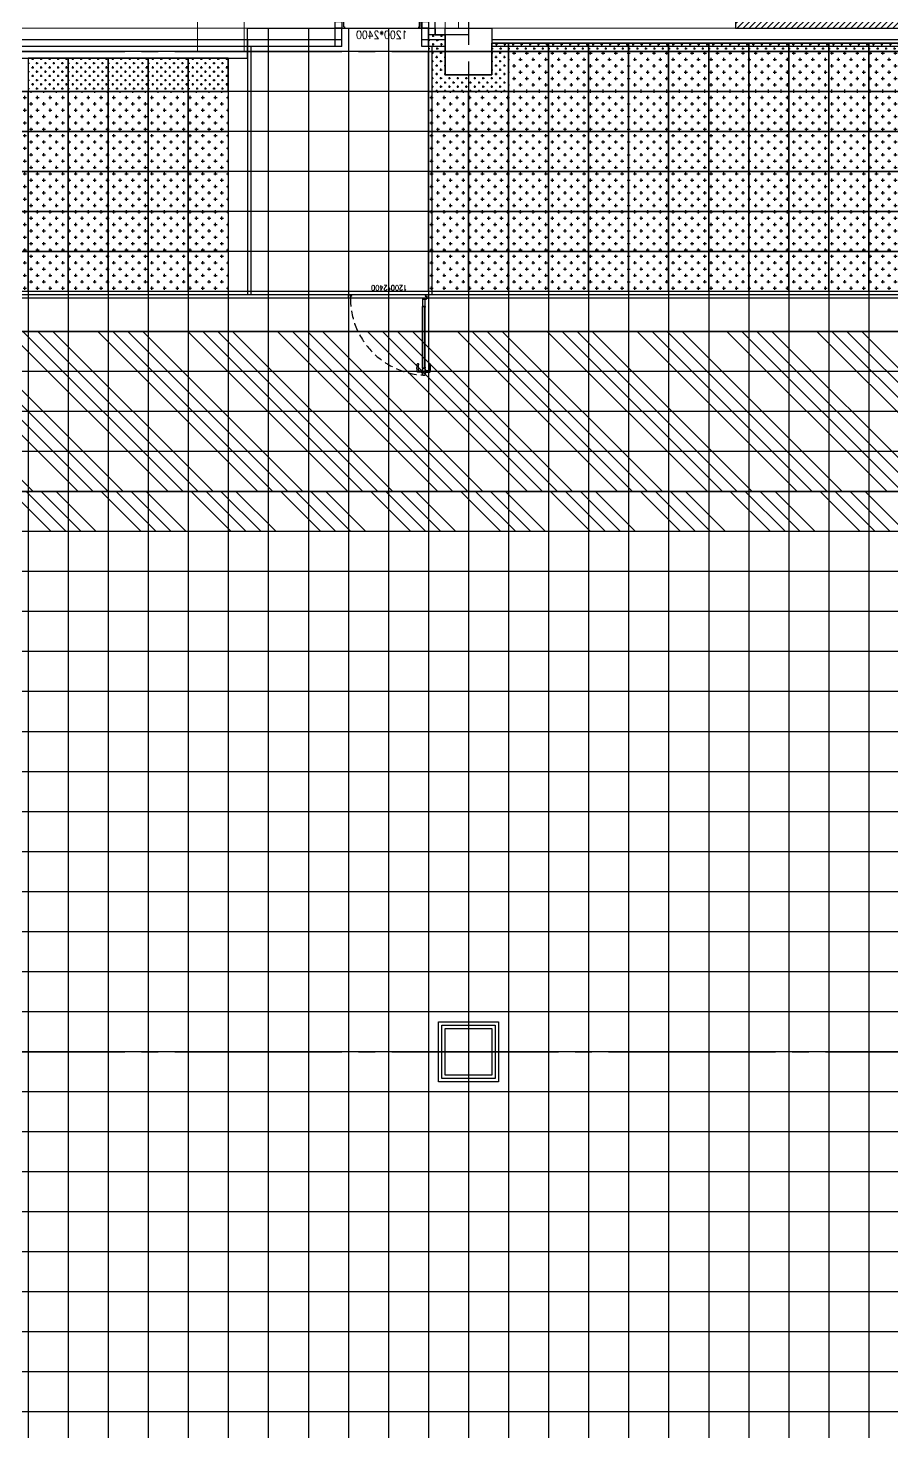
# Model space of a CAD drawing. Header units: millimetres. Extents: x -960 to 41501, y -1010 to 11880.
# Drawn here: x 12060 to 13355, y 6930 to 9035 of the extents above; entities that cross this region are included whole.
import ezdxf
from ezdxf.enums import TextEntityAlignment as Align

# ---------------------------------------------------------------- set-up
doc = ezdxf.new("R2010")
doc.units = ezdxf.units.MM
doc.header["$LTSCALE"] = 100
for name, pattern in [('188K-SM-03-F10-ARCH-PA-Y2257103$0$AP5A-SM-03-F20-ARCH-PA-Y2230801+Y2230803$0$ALL-PA-TXT-Y2221201$0$DASHED', [19.05, 12.7, -6.35]), ('188K-SM-03-F10-ARCH-PA-Y2257103$0$HIDDEN2', [0.1875, 0.125, -0.0625]), ('X-S-FAB-L10$0$COL-CEN-LIN', [3.25, 2.5, -0.25, 0.25, -0.25])]:
    doc.linetypes.add(name, pattern=pattern)
for name, color, linetype in [('0-XREF', 7, 'Continuous'), ('188K-SM-03-F10-ARCH-PA-Y2257103$0$K-Door', 53, 'Continuous'), ('188K-SM-03-F10-ARCH-PA-Y2257103$0$K-P1S-2.5-單抗', 53, 'Continuous'), ('188K-SM-03-F10-ARCH-PA-Y2257103$0$K-P1S-4.2-單抗', 53, 'Continuous'), ('188K-SM-03-F10-ARCH-PA-Y2257103$0$K-岩棉 2hr 7.5-單抗', 53, 'Continuous'), ('188K-SM-03-F10-ARCH-PA-Y2257103$0$K-岩棉 2hr 7.5-非抗', 53, 'Continuous'), ('188K-SM-03-F10-ARCH-PA-Y2257103$0$非YK-K-防火門', 53, 'Continuous'), ('188K-SM-03-F10-ARCH-RF-Y2257103$0$K-RF-0.55', 191, 'Continuous'), ('188K-SM-03-F10-ARCH-RF-Y2257103$0$K-RF-0.55-AREA', 6, 'Continuous'), ('188K-SM-03-F10-ARCH-RF-Y2257103$0$K-RF-動線-1500', 5, 'Continuous'), ('188K-SM-03-F10-ARCH-RF-Y2257103$0$K-RF-動線-1500-預降', 14, 'Continuous'), ('188K-SM-03-F10-ARCH-RF-Y2257103$0$K-格柵-不定尺', 80, 'Continuous'), ('188K-SM-03-F10-ARCH-RF-Y2257103$0$K-格柵-整', 30, 'Continuous'), ('X-S-FAB-L10$0$0-DIM-TXT', 8, 'Continuous'), ('X-S-FAB-L10$0$A-WALL-EX', 8, 'Continuous'), ('X-S-FAB-L10$0$ASP_5', 8, 'Continuous'), ('X-S-FAB-L10$0$BLOCK', 8, 'Continuous'), ('X-S-FAB-L10$0$CCL', 8, 'X-S-FAB-L10$0$COL-CEN-LIN'), ('X-S-FAB-L10$0$COL-S', 8, 'Continuous'), ('X-S-FAB-L10$0$S-BEAM-SHOW', 8, 'Continuous'), ('X-S-FAB-L10$0$WALL_188K_EX', 8, 'Continuous')]:
    doc.layers.add(name, color=color, linetype=linetype)
doc.styles.add('188K-SM-03-F10-ARCH-PA-Y2257103$0$AP5A-SM-03-F20-ARCH-PA-Y2230801+Y2230803$0$ALL-PA-TXT-Y2221201$0$Standard', font='txt.shx', dxfattribs={"bigfont": 'chineset.shx'})
doc.styles.add('188K-SM-03-F10-ARCH-PA-Y2257103$0$Standard', font='txt.shx', dxfattribs={"bigfont": 'chineset.shx'})
doc.styles.add('X-S-FAB-L10$0$CHINA', font='simplex.shx', dxfattribs={"width": 0.75, "bigfont": 'chineset.shx'})
doc.styles.add('X-S-FAB-L10$0$Standard', font='', dxfattribs={"width": 0.8})
doc.styles.add('X-S-FAB-L10$0$TG_NOTE_TEXT', font='simplex.shx', dxfattribs={"width": 0.75, "bigfont": 'chineset.shx'})
doc.styles.get('X-S-FAB-L10$0$Standard').set_extended_font_data('Microsoft JhengHei')
pattern_1 = [(0, (10080, 2e-11), (6.35, 6.35), [3.175, -9.525]), (90, (10081.5875, -1.5875), (-6.35, 6.35), [3.175, -9.525])]

# ---------------------------------------------------------------- blocks, each defined once
blk = doc.blocks.new('X-S-FAB-L10$0$FAB2-L05')
at = {"layer": 'X-S-FAB-L10$0$CCL'}
for p, q in [((-13440, 11005), (-13440, 0)), ((-26880, 9720), (1210, 9720)), ((-26880, 8220), (1210, 8220))]:
    blk.add_line(p, q, dxfattribs=at)
at = {"layer": 'X-S-FAB-L10$0$COL-S'}
for points in [[(-13475, 9755), (-13405, 9755), (-13405, 9685), (-13475, 9685)], [(-13475, 8255), (-13405, 8255), (-13405, 8185), (-13475, 8185)]]:
    blk.add_lwpolyline(points, close=True, dxfattribs=at)
blk = doc.blocks.new('X-S-FAB-L10')
at = {"layer": 'X-S-FAB-L10$0$WALL_188K_EX'}
h = blk.add_hatch(dxfattribs=at)
h.set_pattern_fill('LINE', color=256, scale=2, angle=225)
h.set_pattern_definition([(225, (13218.3835, 9050), (4.49013, -4.49013), [])])
h.paths.add_polyline_path([(13520, 9046.5), (13120, 9046.5), (13120, 9035), (13520, 9035)])
at = {"layer": 'X-S-FAB-L10$0$A-WALL-EX', "lineweight": 0}
blk.add_line((13120, 9050), (13120, 9035), dxfattribs=at)
at = {"layer": 'X-S-FAB-L10$0$A-WALL-EX', "lineweight": 0, "flags": 128}
for points in [[(7705, 9035), (12685, 9035)], [(12685, 9035), (12685, 9046.5)], [(12705, 9035), (12705, 9046.5)], [(12705, 9035), (13120, 9035)]]:
    blk.add_lwpolyline(points, dxfattribs=at)
at = {"layer": 'X-S-FAB-L10$0$ASP_5'}
for p, q in [((12720, 9950), (12720, 9025)), ((12670, 9025), (12670, 9900)), ((12720, 9025), (12670, 9025))]:
    blk.add_line(p, q, dxfattribs=at)
at = {"layer": 'X-S-FAB-L10$0$COL-S'}
for p, q in [((12685, 9035), (12755, 9035)), ((12685, 8965), (12685, 9035)), ((12755, 9035), (12755, 8965)), ((12755, 8965), (12685, 8965)), ((12685, 7535), (12755, 7535)), ((12685, 7465), (12685, 7535)), ((12755, 7535), (12755, 7465)), ((12755, 7465), (12685, 7465))]:
    blk.add_line(p, q, dxfattribs=at)
at = {"layer": 'X-S-FAB-L10$0$S-BEAM-SHOW', "lineweight": 0, "flags": 128}
for points in [[(12314, 9115), (12314, 9000)], [(12384, 9115), (12384, 9000)], [(12384, 9000), (12314, 9000)]]:
    blk.add_lwpolyline(points, dxfattribs=at)
at = {"layer": 'X-S-FAB-L10$0$WALL_188K_EX'}
blk.add_lwpolyline([(13520, 9046.5), (13120, 9046.5), (13120, 9035), (13520, 9035)], close=True, dxfattribs=at)
at = {"layer": 'X-S-FAB-L10$0$BLOCK'}
blk.add_blockref('X-S-FAB-L10$0$FAB2-L05', (26160, -720), dxfattribs=at)
at = {"style": 'X-S-FAB-L10$0$TG_NOTE_TEXT', "width": 0.5, "flags": 1}
for p in [(7463.3, 9020), (18268.3, 8649), (11197.8, 4800.2), (16485.8, 4800.2), (25420.3, 2635), (13360, 320, 0), (7463.3, -33.3)]:
    blk.add_attdef('WH', text='', height=20, dxfattribs=at).set_placement(p, align=Align.BOTTOM_LEFT)
at = {"width": 0.5}
for style, p in [('X-S-FAB-L10$0$TG_NOTE_TEXT', (7585, 9020)), ('X-S-FAB-L10$0$TG_NOTE_TEXT', (18390, 8649)), ('X-S-FAB-L10$0$TG_NOTE_TEXT', (11117.5, 4813.5)), ('X-S-FAB-L10$0$TG_NOTE_TEXT', (16607.5, 4813.5)), ('X-S-FAB-L10$0$TG_NOTE_TEXT', (25350, 2635)), ('X-S-FAB-L10$0$Standard', (13129.4, 325, 0)), ('X-S-FAB-L10$0$TG_NOTE_TEXT', (7585, -20))]:
    blk.add_attdef('DESC', text='', height=10, dxfattribs=dict(at, style=style)).set_placement(p, align=Align.BOTTOM_LEFT)
for tag, style, p in [('TYPE', 'X-S-FAB-L10$0$TG_NOTE_TEXT', (7619.3, 9020)), ('NO', 'X-S-FAB-L10$0$TG_NOTE_TEXT', (7650.1, 9020)), ('TYPE', 'X-S-FAB-L10$0$TG_NOTE_TEXT', (18424.2, 8649)), ('NO', 'X-S-FAB-L10$0$TG_NOTE_TEXT', (18455, 8649)), ('NO', 'X-S-FAB-L10$0$TG_NOTE_TEXT', (11088.6, 4813.5)), ('TYPE', 'X-S-FAB-L10$0$TG_NOTE_TEXT', (11151.8, 4813.5)), ('TYPE', 'X-S-FAB-L10$0$TG_NOTE_TEXT', (16641.8, 4813.5)), ('NO', 'X-S-FAB-L10$0$TG_NOTE_TEXT', (16672.6, 4813.5)), ('NO', 'X-S-FAB-L10$0$TG_NOTE_TEXT', (25313, 2635)), ('TYPE', 'X-S-FAB-L10$0$TG_NOTE_TEXT', (25350, 2635)), ('NO', 'X-S-FAB-L10$0$Standard', (13100, 320, 0)), ('TYPE', 'X-S-FAB-L10$0$Standard', (13129.4, 320, 0)), ('TYPE', 'X-S-FAB-L10$0$TG_NOTE_TEXT', (7619.3, -20)), ('NO', 'X-S-FAB-L10$0$TG_NOTE_TEXT', (7650.1, -20))]:
    blk.add_attdef(tag, text='', height=10, dxfattribs=dict(at, style=style)).set_placement(p, align=Align.BOTTOM_RIGHT)
at = {"style": 'X-S-FAB-L10$0$TG_NOTE_TEXT', "width": 0.5, "flags": 1}
for rotation, p in [(180, (43, 7480)), (180, (943, 7480)), (90, (24310, 3717.8)), (270, (17080, 1711.7))]:
    blk.add_attdef('WH', text='', height=20, rotation=rotation, dxfattribs=at).set_placement(p, align=Align.BOTTOM_LEFT)
at = {"width": 0.5}
for rotation, style, p in [(180, 'X-S-FAB-L10$0$Standard', (317.6, 7480)), (180, 'X-S-FAB-L10$0$Standard', (1217.6, 7480)), (90, 'X-S-FAB-L10$0$TG_NOTE_TEXT', (24310, 3647.5)), (270, 'X-S-FAB-L10$0$TG_NOTE_TEXT', (17080, 1605))]:
    blk.add_attdef('DESC', text='', height=10, rotation=rotation, dxfattribs=dict(at, style=style)).set_placement(p, align=Align.BOTTOM_LEFT)
for tag, rotation, style, p in [('TYPE', 180, 'X-S-FAB-L10$0$Standard', (317.6, 7480)), ('NO', 180, 'X-S-FAB-L10$0$Standard', (347, 7480)), ('TYPE', 180, 'X-S-FAB-L10$0$Standard', (1217.6, 7480)), ('NO', 180, 'X-S-FAB-L10$0$Standard', (1247, 7480)), ('TYPE', 90, 'X-S-FAB-L10$0$TG_NOTE_TEXT', (24310, 3647.5)), ('NO', 90, 'X-S-FAB-L10$0$TG_NOTE_TEXT', (24310, 3610.5)), ('TYPE', 270, 'X-S-FAB-L10$0$TG_NOTE_TEXT', (17080, 1605)), ('NO', 270, 'X-S-FAB-L10$0$TG_NOTE_TEXT', (17080, 1573))]:
    blk.add_attdef(tag, text='', height=10, rotation=rotation, dxfattribs=dict(at, style=style)).set_placement(p, align=Align.BOTTOM_RIGHT)
at = {"layer": 'X-S-FAB-L10$0$0-DIM-TXT', "style": 'X-S-FAB-L10$0$CHINA', "width": 0.75}
for p in [(667.4, 7855.1, -2689.4), (22627.4, 6728.8), (25644.7, 6728.8), (24778.8, 5569.1), (1118.3, 4980), (417.8, 4594.6), (23874.8, 4355), (22927.4, 4330.1), (23749.9, 3901.4), (417.8, 3765.2), (1118.3, 3730), (417.8, 3115.8), (536.9, 2227.8), (16909, 1782.7), (888.4, 880.5), (16977.4, 750), (18878.8, 750), (25641.2, 553.2), (21364, 526.9)]:
    blk.add_attdef('HIG', text='', height=80, dxfattribs=at).set_placement(p, align=Align.MIDDLE_LEFT)
blk = doc.blocks.new('188K-SM-03-F10-ARCH-RF-Y2257103$0$格柵-60x60')
h = blk.add_hatch()
h.set_pattern_fill('CROSS', color=256, scale=1.5)
h.set_pattern_definition([(0, (-67309.572, -18158.226), (9.525, 9.525), [4.7625, -14.2875]), (90, (-67307.191, -18160.607), (-9.525, 9.525), [4.7625, -14.2875])])
h.paths.add_polyline_path([(0, 60), (60, 60), (60, 0), (0, 0)])
blk.add_lwpolyline([(0, 60), (60, 60), (60, 0), (0, 0)], close=True)
blk = doc.blocks.new('188K-SM-03-F10-ARCH-RF-Y2257103')
at = {"layer": '188K-SM-03-F10-ARCH-RF-Y2257103$0$K-RF-動線-1500'}
h = blk.add_hatch(dxfattribs=at)
h.set_pattern_fill('ANSI34', color=256, scale=5, angle=90)
h.paths.add_polyline_path([(1765, 8580), (19320, 8580), (19320, 8340), (1765, 8340)])
at = {"layer": '188K-SM-03-F10-ARCH-RF-Y2257103$0$K-RF-動線-1500-預降'}
h = blk.add_hatch(dxfattribs=at)
h.set_pattern_fill('ANSI34', color=256, scale=5, angle=90)
h.set_pattern_definition([(135, (5, -240), (-67.3519, -67.3519), []), (135, (5, -217.55), (-67.3519, -67.3519), []), (135, (5, -195.1), (-67.3519, -67.3519), []), (135, (5, -172.65), (-67.3519, -67.3519), [])])
h.paths.add_polyline_path([(1770, 8340), (19325, 8340), (19325, 8280), (1770, 8280)])
at = {"layer": '188K-SM-03-F10-ARCH-RF-Y2257103$0$K-格柵-不定尺'}
h = blk.add_hatch(dxfattribs=at)
h.set_pattern_fill('CROSS', color=256)
h.set_pattern_definition([(0, (10500, 8e-11), (6.35, 6.35), [3.175, -9.525]), (90, (10501.588, -1.5875), (-6.35, 6.35), [3.175, -9.525])])
h.paths.add_polyline_path([(12660, 9000), (12685, 9000), (12685, 9025), (12660, 9025)])
h = blk.add_hatch(dxfattribs=at)
h.set_pattern_fill('CROSS', color=256)
h.set_pattern_definition([(0, (10595, 8e-11), (6.35, 6.35), [3.175, -9.525]), (90, (10596.588, -1.5875), (-6.35, 6.35), [3.175, -9.525])])
h.paths.add_polyline_path([(12755, 9000), (12780, 9000), (12780, 9012.5), (12755, 9012.5)])
h = blk.add_hatch(dxfattribs=at)
h.set_pattern_fill('CROSS', color=256)
h.set_pattern_definition([(0, (10620, 0), (6.35, 6.35), [3.175, -9.525]), (90, (10621.5874, -1.5875), (-6.35, 6.35), [3.175, -9.525])])
h.paths.add_polyline_path([(12780, 9000), (12840, 9000), (12840, 9012.5), (12780, 9012.5)])
h = blk.add_hatch(dxfattribs=at)
h.set_pattern_fill('CROSS', color=256)
h.set_pattern_definition([(0, (10680, 0), (6.35, 6.35), [3.175, -9.525]), (90, (10681.5874, -1.5875), (-6.35, 6.35), [3.175, -9.525])])
h.paths.add_polyline_path([(12840, 9000), (12900, 9000), (12900, 9012.5), (12840, 9012.5)])
h = blk.add_hatch(dxfattribs=at)
h.set_pattern_fill('CROSS', color=256)
h.set_pattern_definition([(0, (10740, 0), (6.35, 6.35), [3.175, -9.525]), (90, (10741.5875, -1.5875), (-6.35, 6.35), [3.175, -9.525])])
h.paths.add_polyline_path([(12900, 9000), (12960, 9000), (12960, 9012.5), (12900, 9012.5)])
h = blk.add_hatch(dxfattribs=at)
h.set_pattern_fill('CROSS', color=256)
h.set_pattern_definition([(0, (10800, 0), (6.35, 6.35), [3.175, -9.525]), (90, (10801.5875, -1.5875), (-6.35, 6.35), [3.175, -9.525])])
h.paths.add_polyline_path([(12960, 9000), (13020, 9000), (13020, 9012.5), (12960, 9012.5)])
h = blk.add_hatch(dxfattribs=at)
h.set_pattern_fill('CROSS', color=256)
h.set_pattern_definition([(0, (10860, 0), (6.35, 6.35), [3.175, -9.525]), (90, (10861.5874, -1.5875), (-6.35, 6.35), [3.175, -9.525])])
h.paths.add_polyline_path([(13020, 9000), (13080, 9000), (13080, 9012.5), (13020, 9012.5)])
h = blk.add_hatch(dxfattribs=at)
h.set_pattern_fill('CROSS', color=256)
h.set_pattern_definition([(0, (10920, 0), (6.35, 6.35), [3.175, -9.525]), (90, (10921.5874, -1.5875), (-6.35, 6.35), [3.175, -9.525])])
h.paths.add_polyline_path([(13080, 9000), (13140, 9000), (13140, 9012.5), (13080, 9012.5)])
h = blk.add_hatch(dxfattribs=at)
h.set_pattern_fill('CROSS', color=256)
h.set_pattern_definition([(0, (10980, 0), (6.35, 6.35), [3.175, -9.525]), (90, (10981.5875, -1.5875), (-6.35, 6.35), [3.175, -9.525])])
h.paths.add_polyline_path([(13140, 9000), (13200, 9000), (13200, 9012.5), (13140, 9012.5)])
h = blk.add_hatch(dxfattribs=at)
h.set_pattern_fill('CROSS', color=256)
h.set_pattern_definition([(0, (11040, 0), (6.35, 6.35), [3.175, -9.525]), (90, (11041.5875, -1.5875), (-6.35, 6.35), [3.175, -9.525])])
h.paths.add_polyline_path([(13200, 9000), (13260, 9000), (13260, 9012.5), (13200, 9012.5)])
h = blk.add_hatch(dxfattribs=at)
h.set_pattern_fill('CROSS', color=256)
h.set_pattern_definition([(0, (11100, 0), (6.35, 6.35), [3.175, -9.525]), (90, (11101.5874, -1.5875), (-6.35, 6.35), [3.175, -9.525])])
h.paths.add_polyline_path([(13260, 9000), (13320, 9000), (13320, 9012.5), (13260, 9012.5)])
h = blk.add_hatch(dxfattribs=at)
h.set_pattern_fill('CROSS', color=256)
h.set_pattern_definition([(0, (11160, 0), (6.35, 6.35), [3.175, -9.525]), (90, (11161.5874, -1.5875), (-6.35, 6.35), [3.175, -9.525])])
h.paths.add_polyline_path([(13320, 9000), (13380, 9000), (13380, 9012.5), (13320, 9012.5)])
h = blk.add_hatch(dxfattribs=at)
h.set_pattern_fill('CROSS', color=256)
h.set_pattern_definition([(0, (9900, -60), (6.35, 6.35), [3.175, -9.525]), (90, (9901.5874, -61.5875), (-6.35, 6.35), [3.175, -9.525])])
h.paths.add_polyline_path([(12060, 8940), (12120, 8940), (12120, 8990), (12060, 8990)])
h = blk.add_hatch(dxfattribs=at)
h.set_pattern_fill('CROSS', color=256)
h.set_pattern_definition([(0, (9960, -60), (6.35, 6.35), [3.175, -9.525]), (90, (9961.587, -61.5875), (-6.35, 6.35), [3.175, -9.525])])
h.paths.add_polyline_path([(12120, 8940), (12180, 8940), (12180, 8990), (12120, 8990)])
h = blk.add_hatch(dxfattribs=at)
h.set_pattern_fill('CROSS', color=256)
h.set_pattern_definition([(0, (10020, -60), (6.35, 6.35), [3.175, -9.525]), (90, (10021.5873, -61.5875), (-6.35, 6.35), [3.175, -9.525])])
h.paths.add_polyline_path([(12180, 8940), (12240, 8940), (12240, 8990), (12180, 8990)])
h = blk.add_hatch(dxfattribs=at)
h.set_pattern_fill('CROSS', color=256)
h.set_pattern_definition([(0, (10080, -60), (6.35, 6.35), [3.175, -9.525]), (90, (10081.5874, -61.5875), (-6.35, 6.35), [3.175, -9.525])])
h.paths.add_polyline_path([(12240, 8940), (12300, 8940), (12300, 8990), (12240, 8990)])
h = blk.add_hatch(dxfattribs=at)
h.set_pattern_fill('CROSS', color=256)
h.set_pattern_definition([(0, (10140, -60), (6.35, 6.35), [3.175, -9.525]), (90, (10141.5874, -61.5875), (-6.35, 6.35), [3.175, -9.525])])
h.paths.add_polyline_path([(12300, 8940), (12360, 8940), (12360, 8990), (12300, 8990)])
h = blk.add_hatch(dxfattribs=at)
h.set_pattern_fill('CROSS', color=256)
h.set_pattern_definition(pattern_1)
edge = h.paths.add_edge_path()
edge.add_line((12660, 9000), (12685, 9000))
edge.add_line((12685, 9000), (12685, 8965))
edge.add_line((12685, 8965), (12720, 8965))
edge.add_line((12720, 8965), (12720, 8940))
edge.add_line((12720, 8940), (12660, 8940))
edge.add_line((12660, 8940), (12660, 9000))
h = blk.add_hatch(dxfattribs=at)
h.set_pattern_fill('CROSS', color=256)
h.set_pattern_definition(pattern_1)
edge = h.paths.add_edge_path()
edge.add_line((12780, 9000), (12755, 9000))
edge.add_line((12755, 9000), (12755, 8965))
edge.add_line((12755, 8965), (12720, 8965))
edge.add_line((12720, 8965), (12720, 8940))
edge.add_line((12720, 8940), (12780, 8940))
edge.add_line((12780, 8940), (12780, 9000))
at = {"layer": '188K-SM-03-F10-ARCH-RF-Y2257103$0$K-RF-0.55'}
for p, q in [((12420, 9035), (12420, -12.5)), ((12480, 9035), (12480, -12.5)), ((12540, 9035), (12540, -12.5)), ((12600, 9035), (12600, -12.5)), ((12660, 9035), (12660, -12.5)), ((12780, 9012.5), (12780, -235)), ((12840, 9012.5), (12840, -235)), ((12900, 9012.5), (12900, -235)), ((12960, 9012.5), (12960, -235)), ((13020, 9012.5), (13020, 307.5)), ((13080, 9012.5), (13080, 307.5)), ((13140, 9012.5), (13140, 307.5)), ((13200, 9012.5), (13200, 307.5)), ((13260, 9012.5), (13260, 307.5)), ((13320, 9012.5), (13320, 307.5)), ((17595, 9000), (1835, 9000)), ((12060, 8990), (12060, -12.5)), ((12120, 8990), (12120, -12.5)), ((12180, 8990), (12180, -12.5)), ((12240, 8990), (12240, -12.5)), ((12300, 8990), (12300, -12.5)), ((12360, 8990), (12360, -12.5)), ((12720, 8965), (12720, -235)), ((17595, 8940), (1765, 8940)), ((17595, 8880), (1765, 8880)), ((17595, 8820), (1765, 8820)), ((17595, 8760), (1765, 8760)), ((17595, 8700), (1765, 8700)), ((17595, 8640), (1765, 8640)), ((19320, 8580), (1765, 8580)), ((19320, 8520), (1765, 8520)), ((19320, 8460), (1765, 8460)), ((19320, 8400), (1765, 8400)), ((19320, 8340), (1765, 8340)), ((19320, 8280), (1845, 8280)), ((19320, 8220), (1845, 8220)), ((19320, 8160), (1845, 8160)), ((19320, 8100), (1845, 8100)), ((19320, 8040), (1845, 8040)), ((19320, 7980), (1845, 7980)), ((19320, 7920), (1845, 7920)), ((19320, 7860), (1845, 7860)), ((19320, 7800), (1845, 7800)), ((19320, 7740), (1845, 7740)), ((19320, 7680), (1845, 7680)), ((19320, 7620), (1845, 7620)), ((19320, 7560), (1845, 7560)), ((19285, 7500), (1845, 7500)), ((19320, 7440), (1845, 7440)), ((19320, 7380), (1845, 7380)), ((21180, 7320), (1845, 7320)), ((21349.5, 7260), (1845, 7260)), ((21349.5, 7200), (1845, 7200)), ((21349.5, 7140), (1845, 7140)), ((21349.5, 7080), (1845, 7080)), ((21349.5, 7020), (1845, 7020)), ((21349.5, 6960), (1845, 6960))]:
    blk.add_line(p, q, dxfattribs=at)
at = {"layer": '188K-SM-03-F10-ARCH-RF-Y2257103$0$K-RF-0.55-AREA', "elevation": 0}
blk.add_lwpolyline([(9395, 9012.5), (10165, 9012.5), (10165, 8965), (10235, 8965), (10235, 9012.5), (11005, 9012.5), (11005, 8965), (11075, 8965), (11075, 9012.5), (11845, 9012.5), (11845, 8965), (11915, 8965), (11915, 8990), (12389, 8990), (12389, 9035), (12670, 9035), (12670, 9025), (12685, 9025), (12685, 8965), (12755, 8965), (12755, 9012.5), (13885, 9012.5)], dxfattribs=at)
at = {"layer": '188K-SM-03-F10-ARCH-RF-Y2257103$0$K-RF-0.55-AREA'}
blk.add_lwpolyline([(12685, 7535), (12755, 7535), (12755, 7465), (12685, 7465)], close=True, dxfattribs=at)
at = {"layer": '188K-SM-03-F10-ARCH-RF-Y2257103$0$K-RF-動線-1500'}
blk.add_lwpolyline([(1765, 8580), (19320, 8580), (19320, 8340), (1765, 8340)], close=True, dxfattribs=at)
at = {"layer": '188K-SM-03-F10-ARCH-RF-Y2257103$0$K-RF-動線-1500-預降'}
blk.add_lwpolyline([(1770, 8340), (19325, 8340), (19325, 8280), (1770, 8280)], close=True, dxfattribs=at)
at = {"layer": '188K-SM-03-F10-ARCH-RF-Y2257103$0$K-格柵-不定尺'}
for points in [[(12660, 9000), (12685, 9000), (12685, 9025), (12660, 9025)], [(12755, 9000), (12780, 9000), (12780, 9012.5), (12755, 9012.5)], [(12780, 9000), (12840, 9000), (12840, 9012.5), (12780, 9012.5)], [(12840, 9000), (12900, 9000), (12900, 9012.5), (12840, 9012.5)], [(12900, 9000), (12960, 9000), (12960, 9012.5), (12900, 9012.5)], [(12960, 9000), (13020, 9000), (13020, 9012.5), (12960, 9012.5)], [(13020, 9000), (13080, 9000), (13080, 9012.5), (13020, 9012.5)], [(13080, 9000), (13140, 9000), (13140, 9012.5), (13080, 9012.5)], [(13140, 9000), (13200, 9000), (13200, 9012.5), (13140, 9012.5)], [(13200, 9000), (13260, 9000), (13260, 9012.5), (13200, 9012.5)], [(13260, 9000), (13320, 9000), (13320, 9012.5), (13260, 9012.5)], [(13320, 9000), (13380, 9000), (13380, 9012.5), (13320, 9012.5)], [(12060, 8940), (12120, 8940), (12120, 8990), (12060, 8990)], [(12120, 8940), (12180, 8940), (12180, 8990), (12120, 8990)], [(12180, 8940), (12240, 8940), (12240, 8990), (12180, 8990)], [(12240, 8940), (12300, 8940), (12300, 8990), (12240, 8990)], [(12300, 8940), (12360, 8940), (12360, 8990), (12300, 8990)]]:
    blk.add_lwpolyline(points, close=True, dxfattribs=at)
for points in [[(12660, 9000), (12685, 9000), (12685, 8965), (12720, 8965), (12720, 8940), (12660, 8940), (12660, 9000)], [(12780, 9000), (12755, 9000), (12755, 8965), (12720, 8965), (12720, 8940), (12780, 8940), (12780, 9000)]]:
    blk.add_lwpolyline(points, dxfattribs=at)
at = {"layer": '188K-SM-03-F10-ARCH-RF-Y2257103$0$K-格柵-整'}
for p in [(12780, 8940), (12840, 8940), (12900, 8940), (12960, 8940), (13020, 8940), (13080, 8940), (13140, 8940), (13200, 8940), (13260, 8940), (13320, 8940), (12000, 8880), (12060, 8880), (12120, 8880), (12180, 8880), (12240, 8880), (12300, 8880), (12660, 8880), (12720, 8880), (12780, 8880), (12840, 8880), (12900, 8880), (12960, 8880), (13020, 8880), (13080, 8880), (13140, 8880), (13200, 8880), (13260, 8880), (13320, 8880), (12000, 8820), (12060, 8820), (12120, 8820), (12180, 8820), (12240, 8820), (12300, 8820), (12660, 8820), (12720, 8820), (12780, 8820), (12840, 8820), (12900, 8820), (12960, 8820), (13020, 8820), (13080, 8820), (13140, 8820), (13200, 8820), (13260, 8820), (13320, 8820), (12000, 8760), (12060, 8760), (12120, 8760), (12180, 8760), (12240, 8760), (12300, 8760), (12660, 8760), (12720, 8760), (12780, 8760), (12840, 8760), (12900, 8760), (12960, 8760), (13020, 8760), (13080, 8760), (13140, 8760), (13200, 8760), (13260, 8760), (13320, 8760), (12000, 8700), (12060, 8700), (12120, 8700), (12180, 8700), (12240, 8700), (12300, 8700), (12660, 8700), (12720, 8700), (12780, 8700), (12840, 8700), (12900, 8700), (12960, 8700), (13020, 8700), (13080, 8700), (13140, 8700), (13200, 8700), (13260, 8700), (13320, 8700), (12000, 8640), (12060, 8640), (12120, 8640), (12180, 8640), (12240, 8640), (12300, 8640), (12660, 8640), (12720, 8640), (12780, 8640), (12840, 8640), (12900, 8640), (12960, 8640), (13020, 8640), (13080, 8640), (13140, 8640), (13200, 8640), (13260, 8640), (13320, 8640)]:
    blk.add_blockref('188K-SM-03-F10-ARCH-RF-Y2257103$0$格柵-60x60', p, dxfattribs=at)
blk = doc.blocks.new('188K-SM-03-F10-ARCH-PA-Y2257103$0$F14P8-SM-03-FB1-ARCH-PA(B)-Y2210902$0$18P2-XFDP40$0$GAD2205')
blk.add_lwpolyline([(0, 1), (0, 1), (-18, 1, -0.414214), (-18, 2), (-18, 3, -0.414214), (-18, 3), (-14, 3, 0.414214), (-13, 4), (-13, 4, 0.414214), (-14, 4), (-18, 4, -0.414214), (-18, 5), (-18, 12, -0.414214), (-18, 12), (-18, 12, 0.414214), (-18, 12), (-18, 14, 0.72636), (-19, 14), (-19, 13, 0.158507), (-19, 13), (-19, 0, 0.414214), (-19, 0), (19, 0, 0.414214), (19, 0), (19, 13, 0.158507), (19, 13), (19, 14, 0.72636), (18, 14), (18, 12, 0.414214), (18, 12, -0.414214), (18, 12), (18, 5, -0.414214), (18, 4), (14, 4, 0.414214), (13, 4), (13, 4, 0.414214), (14, 3), (18, 3, -0.414214), (18, 3), (18, 2, -0.414214), (18, 1), (0, 1)], format="xyb", close=True)
blk = doc.blocks.new('188K-SM-03-F10-ARCH-PA-Y2257103$0$(FS1-4)1hr單開防火門-1200x2400')
for p, q in [((8.8, 117.1, 0), (9.6, 117.1, 0)), ((8.8, 112.2, 0), (8.8, 117.1, 0)), ((9.6, 112.2, 0), (8.8, 112.2, 0)), ((9.6, 117.1, 0), (9.6, 112.2, 0)), ((9.6, 115.7, 0), (13.6, 115.7, 0)), ((13.5, 113.5, 0), (9.6, 113.5, 0)), ((13.6, 115.7, 0), (15, 115.7, 0)), ((0, 4.5), (0, -4.5)), ((2.8, 5), (0.5, 5)), ((3, -3.2), (3, 4.8)), ((117, -3.2), (117, 4.8)), ((117.2, 5), (119.5, 5)), ((120, 4.5), (120, -4.5)), ((0.5, -5), (2.8, -5)), ((2.8, -5), (4.4, -4)), ((3.8, -3.2), (3, -3.2)), ((3.6, -3.5), (3.6, -3.3)), ((3.6, -3.3), (3.8, -3.3)), ((4.4, -3.5), (3.6, -3.5)), ((4.4, -3.2), (4.2, -3.2)), ((4.2, -3.3), (4.4, -3.3)), ((4.4, -3.3), (4.4, -3.5)), ((4.5, -3.7), (4.5, -3.3)), ((115.5, -3.7), (115.5, -3.3)), ((115.6, -3.2), (115.8, -3.2)), ((115.6, -3.3), (115.6, -3.5)), ((115.8, -3.3), (115.6, -3.3)), ((115.6, -3.5), (116.4, -3.5)), ((117.2, -5), (115.6, -4)), ((116.2, -3.2), (117, -3.2)), ((116.4, -3.3), (116.2, -3.3)), ((116.4, -3.5), (116.4, -3.3)), ((119.5, -5), (117.2, -5))]:
    blk.add_line(p, q)
at = {"elevation": 0}
blk.add_lwpolyline([(4, 115.7), (0, 115.7), (-1.4, 115.7, 0.327495), (-2.2, 115, 0.089847), (-2.4, 104.3, 1.144881), (-0.5, 104.7, -0.137079), (-0.5, 113, -0.349357), (0, 113.5), (4, 113.5)], format="xyb", dxfattribs=at)
for points in [[(4.8, 112.2), (4.8, 117.1), (4, 117.1), (4, 112.2)], [(-10, -5), (0, -5), (0, 5), (-10, 5)], [(120, -5), (130, -5), (130, 5), (120, 5)]]:
    blk.add_lwpolyline(points, close=True)
at = {"ltscale": 5}
for points in [[(8.8, 109.6), (8.8, 119.7), (4.8, 119.7), (4.8, 109.6)], [(5, 109.2), (5, 14.8), (5, 14.8), (5, 109.2)], [(8.6, 14.8), (8.5, 14.8), (8.5, 109.2), (8.6, 109.2)], [(8.8, 6.1), (8.8, 14.4), (4.8, 14.4), (4.8, 6.1)]]:
    blk.add_lwpolyline(points, close=True, dxfattribs=at)
blk.add_lwpolyline([(4.8, 109.7), (4.8, 108.4, 0.158507), (4.9, 108.4), (4.9, 108.3, 0.72636), (5, 108.3), (5, 108.5, 0.414214), (5, 108.5, -0.414214), (4.9, 108.5), (4.9, 109.2, -0.414214), (5, 109.2), (5.4, 109.2, 0.414214), (5.4, 109.3), (5.4, 109.3, 0.414214), (5.4, 109.3), (5, 109.3, -0.414214), (4.9, 109.4), (4.9, 109.5, -0.414214), (5, 109.6), (6.8, 109.6), (6.8, 109.6), (6.8, 109.6), (8.6, 109.6, -0.414214), (8.6, 109.5), (8.6, 109.4, -0.414214), (8.6, 109.3), (8.2, 109.3, 0.414214), (8.1, 109.3), (8.1, 109.3, 0.414214), (8.2, 109.2), (8.6, 109.2, -0.414214), (8.6, 109.2), (8.6, 108.5, -0.414214), (8.6, 108.5), (8.6, 108.5, 0.414214), (8.6, 108.5), (8.6, 108.3, 0.72636), (8.6, 108.3), (8.7, 108.4, 0.158507), (8.7, 108.4), (8.7, 109.7, 0.414214), (8.7, 109.7), (4.9, 109.7, 0.414214)], format="xyb", close=True, dxfattribs=at)
at = {"ltscale": 500}
for points in [[(3.2, -2.4), (3.2, 5.6), (3, 5.6), (3, -2.4)], [(8.5, 6.6), (4, 6.6), (4, 6.3), (8.5, 6.3)]]:
    blk.add_lwpolyline(points, close=True, dxfattribs=at)
at = {"linetype": '188K-SM-03-F10-ARCH-PA-Y2257103$0$HIDDEN2'}
blk.add_arc((3.4, 6.1), 113.7, 359.4256, 87.3094, dxfattribs=at)
at = {"extrusion": (0, 0, -1)}
for centre, major_axis, start_param, end_param in [((13.5, 113, 0), (-0.417, 0.417), 0.901482, 2.245889), ((-0.8, 108.9, 0), (10.9, 10.9), 0.51383, 1.058752), ((14.9, 114.8, 0), (-0.624, 0.624), 0.866962, 2.13291), ((-13.8, 109, 0), (21.3, 21.3), 0.585307, 0.943734), ((15, 104.3, 0), (0.707, 0.707), 0.872811, 4.284184)]:
    blk.add_ellipse(centre, major_axis=major_axis, ratio=1, start_param=start_param, end_param=end_param, dxfattribs=at)
for centre, major_axis, start_param, end_param in [((0.5, 4.5), (0.354, -0.354), 2.356194, 3.926991), ((2.8, 4.8), (0.106, -0.106), 7.068583, 8.63938), ((117.2, 4.8), (-0.106, -0.106), -2.356194, -0.785398), ((119.5, 4.5), (-0.354, -0.354), 2.356194, 3.926991), ((0.5, -4.5), (-0.354, -0.354), 5.497787, 7.068583), ((3.8, -3.3), (-0.0354, -0.0354), 0.785398, 3.926991), ((4.2, -3.3), (-0.0354, -0.0354), 3.926991, 7.068583), ((4.4, -3.3), (0.0354, -0.0354), 7.068583, 8.63938), ((4.2, -3.7), (0.212, -0.212), 6.162283, 7.068583), ((115.6, -3.3), (-0.0354, -0.0354), -2.356194, -0.785398), ((115.8, -3.7), (-0.212, -0.212), -0.785398, 0.120903), ((115.8, -3.3), (0.0354, -0.0354), -0.785398, 2.356194), ((116.2, -3.3), (0.0354, -0.0354), 2.356194, 5.497787), ((119.5, -4.5), (0.354, -0.354), -0.785398, 0.785398)]:
    blk.add_ellipse(centre, major_axis=major_axis, ratio=1, start_param=start_param, end_param=end_param)
at = {"ltscale": 500, "extrusion": (0, 0, -1)}
blk.add_ellipse((3.4, 6.1), major_axis=(-0.495, 0.495), ratio=1, start_param=5.497787, end_param=11.780972, dxfattribs=at)
at = {"ltscale": 5, "xscale": 0.1000000000058208, "yscale": 0.1000000000058208, "zscale": 0.1000000000058208}
blk.add_blockref('188K-SM-03-F10-ARCH-PA-Y2257103$0$F14P8-SM-03-FB1-ARCH-PA(B)-Y2210902$0$18P2-XFDP40$0$GAD2205', (6.8, 14.3), dxfattribs=at)
at = {"color": 8, "style": '188K-SM-03-F10-ARCH-PA-Y2257103$0$Standard', "width": 0.85}
blk.add_text('1200*2400', height=12, dxfattribs=at).set_placement((60, -15, 0), align=Align.MIDDLE_CENTER)
blk = doc.blocks.new('188K-SM-03-F10-ARCH-PA-Y2257103$0$AP5A-SM-03-F20-ARCH-PA-Y2230801+Y2230803$0$把手GMT水平鎖')
blk.add_lwpolyline([(24, 8), (-24, 8), (-24, 0), (24, 0)], close=True)
blk.add_lwpolyline([(-11, 0), (-11, -40), (-10, -54, 0.327495), (-4, -62, 0.089847), (104, -64, 1.144881), (99, -45, -0.137079), (16, -45, -0.349357), (11, -40), (11, 0)], format="xyb")
blk = doc.blocks.new('188K-SM-03-F10-ARCH-PA-Y2257103$0$單開庫板門-1200x2400(水平把手)')
at = {"ltscale": 0.1}
for p, q in [((26008.6, -11403.6), (26004.5, -11403.6)), ((26004.5, -11403.6), (26004.5, -11414.1)), ((26008.6, -11414.1), (26008.6, -11403.6)), ((26004.5, -11414.1), (26004.5, -11415.3)), ((26004.5, -11414.1), (26008.6, -11414.1)), ((26004.5, -11415.4), (26004.6, -11415.5)), ((26008.6, -11414), (26004.6, -11414)), ((26004.6, -11414.3), (26004.6, -11414.2)), ((26004.6, -11415.3), (26004.6, -11414.5)), ((26004.7, -11414.1), (26006.5, -11414.1)), ((26005.1, -11414.4), (26004.7, -11414.4)), ((26004.7, -11414.5), (26005.1, -11414.5)), ((26004.7, -11414.5), (26004.7, -11506)), ((26004.7, -11506), (26004.7, -11414.5)), ((26004.7, -11414.5), (26004.7, -11414.5)), ((26004.7, -11415.4), (26004.7, -11415.3)), ((26005.2, -11414.4), (26005.2, -11414.4)), ((26006.5, -11414.1), (26006.6, -11414.1)), ((26006.6, -11414.1), (26006.6, -11414.1)), ((26006.6, -11414.1), (26008.4, -11414.1)), ((26008.4, -11414.4), (26008, -11414.4)), ((26008, -11414.4), (26008, -11414.4)), ((26008, -11414.5), (26008.4, -11414.5)), ((26008.4, -11506), (26008.4, -11414.5)), ((26008.4, -11414.5), (26008.4, -11414.5)), ((26008.4, -11414.5), (26008.4, -11506)), ((26008.4, -11415.3), (26008.4, -11415.4)), ((26008.5, -11414.2), (26008.5, -11414.3)), ((26008.5, -11414.5), (26008.5, -11415.3)), ((26008.5, -11415.5), (26008.6, -11415.4)), ((26008.6, -11415.3), (26008.6, -11414.1)), ((26008.6, -11506.4), (26004.5, -11506.4)), ((26004.5, -11506.4), (26004.5, -11518)), ((26004.7, -11506), (26004.7, -11506)), ((26008.4, -11506), (26008.4, -11506)), ((26008.6, -11518), (26008.6, -11506.4)), ((25999.5, -11519.7), (25999.5, -11523.2)), ((26002.5, -11519.1), (26000, -11519.1)), ((26000, -11523.7), (26002.4, -11523.7)), ((26002.4, -11523.7), (26004.1, -11522.6)), ((26002.9, -11518.5), (26002.6, -11518.5)), ((26002.6, -11518.5), (26002.6, -11521)), ((26002.6, -11521.9), (26002.6, -11519.3)), ((26002.6, -11521), (26002.9, -11521)), ((26003.4, -11521.9), (26002.6, -11521.9)), ((26002.9, -11521), (26002.9, -11518.5)), ((26003.3, -11522.2), (26003.3, -11522)), ((26003.3, -11522), (26003.4, -11522)), ((26004, -11522.2), (26003.3, -11522.2)), ((26008.3, -11517.5), (26003.6, -11517.5)), ((26003.6, -11517.5), (26003.6, -11517.7)), ((26003.6, -11517.7), (26008.3, -11517.7)), ((26004.1, -11521.9), (26003.9, -11521.9)), ((26003.9, -11522), (26004, -11522)), ((26004, -11522), (26004, -11522.2)), ((26004.2, -11522.4), (26004.2, -11521.9)), ((26004.5, -11518), (26008.6, -11518)), ((26008.3, -11517.7), (26008.3, -11517.5)), ((26114.8, -11521.9), (26115.1, -11521.9)), ((26114.8, -11522.4), (26114.8, -11521.9)), ((26114.9, -11522), (26114.9, -11522.2)), ((26115.1, -11522), (26114.9, -11522)), ((26114.9, -11522.2), (26115.7, -11522.2)), ((26116.6, -11523.7), (26114.9, -11522.6)), ((26115.5, -11521.9), (26116.3, -11521.9)), ((26115.7, -11522), (26115.5, -11522)), ((26115.7, -11522.2), (26115.7, -11522)), ((26116.3, -11521.9), (26116.3, -11519.3)), ((26116.5, -11519.1), (26119, -11519.1)), ((26119, -11523.7), (26116.6, -11523.7)), ((26119.5, -11519.7), (26119.5, -11523.2))]:
    blk.add_line(p, q, dxfattribs=at)
blk.add_lwpolyline([(26006.6, -11506.4), (26006.5, -11506.3), (26004.7, -11506.3, -0.414214), (26004.6, -11506.3), (26004.6, -11506.1, -0.414214), (26004.7, -11506.1), (26005.1, -11506.1, 0.414214), (26005.2, -11506.1), (26005.2, -11506, 0.414214), (26005.1, -11506), (26004.7, -11506, -0.414214), (26004.6, -11506), (26004.6, -11505.2, -0.414214), (26004.7, -11505.2), (26004.7, -11505.2, 0.414214), (26004.7, -11505.2), (26004.7, -11505, 0.72636), (26004.6, -11505), (26004.5, -11505.1, 0.158507), (26004.5, -11505.2), (26004.5, -11506.4, 0.414214), (26004.6, -11506.5), (26008.6, -11506.5, 0.414214), (26008.6, -11506.4), (26008.6, -11505.2, 0.158507), (26008.6, -11505.1), (26008.5, -11505, 0.72636), (26008.4, -11505), (26008.4, -11505.2, 0.414214), (26008.5, -11505.2, -0.414214), (26008.5, -11505.2), (26008.5, -11506, -0.414214), (26008.4, -11506), (26008, -11506, 0.414214), (26008, -11506), (26008, -11506.1, 0.414214), (26008, -11506.1), (26008.4, -11506.1, -0.414214), (26008.5, -11506.1), (26008.5, -11506.3, -0.414214), (26008.4, -11506.3), (26006.6, -11506.3)], format="xyb", close=True, dxfattribs=at)
for points in [[(25999.5, -11518.9), (25999.5, -11523.9)], [(26119.5, -11518.9), (26119.5, -11523.9)]]:
    blk.add_lwpolyline(points)
at = {"linetype": '188K-SM-03-F10-ARCH-PA-Y2257103$0$AP5A-SM-03-F20-ARCH-PA-Y2230801+Y2230803$0$ALL-PA-TXT-Y2221201$0$DASHED', "ltscale": 0.01}
blk.add_arc((26001.1, -11518.7), 115.3, 359.8531, 85.8135, dxfattribs=at)
at = {"ltscale": 0.1}
for centre, radius, start, end in [((26004.6, -11414.1), 0.0313, 90, 180), ((26004.6, -11415.3), 0.0313, 180, 216.0274), ((26004.7, -11414.2), 0.0313, 90, 180), ((26004.7, -11414.3), 0.0313, 180, 270), ((26004.7, -11414.5), 0.0313, 90, 180), ((26004.7, -11415.3), 0.0209, 180, 270), ((26004.7, -11415.4), 0.0313, 216.0274, 360), ((26004.7, -11415.3), 0.0209, 360, 90), ((26005.1, -11414.4), 0.0313, 270, 0), ((26005.1, -11414.4), 0.0313, 0, 90), ((26008, -11414.4), 0.0313, 90, 180), ((26008, -11414.4), 0.0313, 180, 270), ((26008.4, -11414.2), 0.0313, 360, 90), ((26008.4, -11414.3), 0.0313, 270, 0), ((26008.4, -11414.5), 0.0313, 0, 90), ((26008.5, -11415.3), 0.0209, 90, 180), ((26008.5, -11415.4), 0.0313, 180, 323.9726), ((26008.5, -11415.3), 0.0209, 270, 360), ((26008.6, -11414.1), 0.0313, 360, 90), ((26008.6, -11415.3), 0.0313, 323.9726, 360)]:
    blk.add_arc(centre, radius, start, end, dxfattribs=at)
for centre, major_axis, start_param, end_param in [((26000, -11519.7), (0.369, -0.369), 2.356194, 3.926991), ((26000, -11523.2), (-0.369, -0.369), 5.497787, 7.068583), ((26002.5, -11519.3), (0.111, -0.111), 7.068583, 8.63938), ((26003.4, -11521.9), (-0.0369, -0.0369), 0.785398, 3.926991), ((26003.9, -11521.9), (-0.0369, -0.0369), 3.926991, 7.068583), ((26004.1, -11521.9), (0.0369, -0.0369), 7.068583, 8.63938), ((26003.9, -11522.4), (0.221, -0.221), 6.162283, 7.068583), ((26114.8, -11521.9), (-0.0369, -0.0369), -2.356194, -0.785398), ((26115.1, -11522.4), (-0.221, -0.221), -0.785398, 0.120903), ((26115.1, -11521.9), (0.0369, -0.0369), -0.785398, 2.356194), ((26115.5, -11521.9), (0.0369, -0.0369), 2.356194, 5.497787), ((26116.5, -11519.3), (-0.111, -0.111), -2.356194, -0.785398), ((26119, -11519.7), (-0.369, -0.369), 2.356194, 3.926991), ((26119, -11523.2), (0.369, -0.369), -0.785398, 0.785398)]:
    blk.add_ellipse(centre, major_axis=major_axis, ratio=1, start_param=start_param, end_param=end_param, dxfattribs=at)
at = {"ltscale": 0.1, "extrusion": (0, 0, -1)}
blk.add_ellipse((26003.1, -11517.9), major_axis=(-0.516, 0.516), ratio=1, start_param=5.497787, end_param=11.780972, dxfattribs=at)
at = {"ltscale": 5}
for p, xscale, yscale, zscale, rotation in [((26003.6, -11408.9), 0.1058823529319317, 0.1058823529319317, 0.1058823529319317, 270), ((26009.5, -11408.9), -0.1058823529319317, 0.1058823529396357, 0.1058823529411765, 90)]:
    blk.add_blockref('188K-SM-03-F10-ARCH-PA-Y2257103$0$AP5A-SM-03-F20-ARCH-PA-Y2230801+Y2230803$0$把手GMT水平鎖', p, dxfattribs=dict(at, xscale=xscale, yscale=yscale, zscale=zscale, rotation=rotation))
at = {"color": 8, "ltscale": 0.1, "style": '188K-SM-03-F10-ARCH-PA-Y2257103$0$AP5A-SM-03-F20-ARCH-PA-Y2230801+Y2230803$0$ALL-PA-TXT-Y2221201$0$Standard', "width": 0.85}
blk.add_text('1200*2400', height=8, dxfattribs=at).set_placement((26058.4, -11534.4), align=Align.MIDDLE_CENTER)
blk = doc.blocks.new('188K-SM-03-F10-ARCH-PA-Y2257103')
at = {"layer": '188K-SM-03-F10-ARCH-PA-Y2257103$0$K-P1S-2.5-單抗'}
for p, q in [((12389, 9007.5, 0), (12389, 8635, 0)), ((12394, 9007.5, 0), (12394, 8635, 0)), ((12660, 9007.5, 0), (12660, 8635, 0)), ((12665, 9007.5, 0), (12665, 8635, 0))]:
    blk.add_line(p, q, dxfattribs=at)
at = {"layer": '188K-SM-03-F10-ARCH-PA-Y2257103$0$K-P1S-4.2-單抗'}
for p, q in [((15195, 8635, 0), (7525, 8635, 0)), ((15195, 8630, 0), (7525, 8630, 0))]:
    blk.add_line(p, q, dxfattribs=at)
for points in [[(12675, 7545), (12765, 7545), (12765, 7455), (12675, 7455)], [(12680, 7540), (12760, 7540), (12760, 7460), (12680, 7460)]]:
    blk.add_lwpolyline(points, close=True, dxfattribs=at)
at = {"layer": '188K-SM-03-F10-ARCH-PA-Y2257103$0$K-岩棉 2hr 7.5-單抗'}
for p, q in [((12520, 9007.5, 0), (12520, 9035)), ((12530, 9007.5, 0), (12530, 9035)), ((12650, 9007.5, 0), (12650, 9035)), ((12660, 9007.5, 0), (12660, 9035, 0)), ((12530, 9017.5, 0), (12389, 9017.5, 0)), ((12389, 9017.5, 0), (12389, 9007.5, 0)), ((12685, 9017.5, 0), (12650, 9017.5, 0)), ((12530, 9007.5, 0), (12389, 9007.5, 0)), ((12685, 9007.5, 0), (12650, 9007.5, 0))]:
    blk.add_line(p, q, dxfattribs=at)
at = {"layer": '188K-SM-03-F10-ARCH-PA-Y2257103$0$K-岩棉 2hr 7.5-非抗'}
for p, q in [((12389, 9017.5, 0), (11915, 9017.5, 0)), ((13885, 9017.5, 0), (12755, 9017.5, 0)), ((12389, 9007.5, 0), (11915, 9007.5, 0)), ((13885, 9007.5, 0), (12755, 9007.5, 0))]:
    blk.add_line(p, q, dxfattribs=at)
at = {"layer": '188K-SM-03-F10-ARCH-PA-Y2257103$0$K-Door', "rotation": 180}
blk.add_blockref('188K-SM-03-F10-ARCH-PA-Y2257103$0$單開庫板門-1200x2400(水平把手)', (38659.5, -2888.9, 0), dxfattribs=at)
at = {"layer": '188K-SM-03-F10-ARCH-PA-Y2257103$0$非YK-K-防火門', "xscale": -1}
blk.add_blockref('188K-SM-03-F10-ARCH-PA-Y2257103$0$(FS1-4)1hr單開防火門-1200x2400', (12650, 9040), dxfattribs=at)

msp = doc.modelspace()

# ---------------------------------------------------------------- block references
for name in ['X-S-FAB-L10', '188K-SM-03-F10-ARCH-RF-Y2257103']:
    msp.add_blockref(name, (0, 0))
at = {"layer": '0-XREF'}
msp.add_blockref('188K-SM-03-F10-ARCH-PA-Y2257103', (0, 0), dxfattribs=at)

doc.saveas('drawing.dxf')
